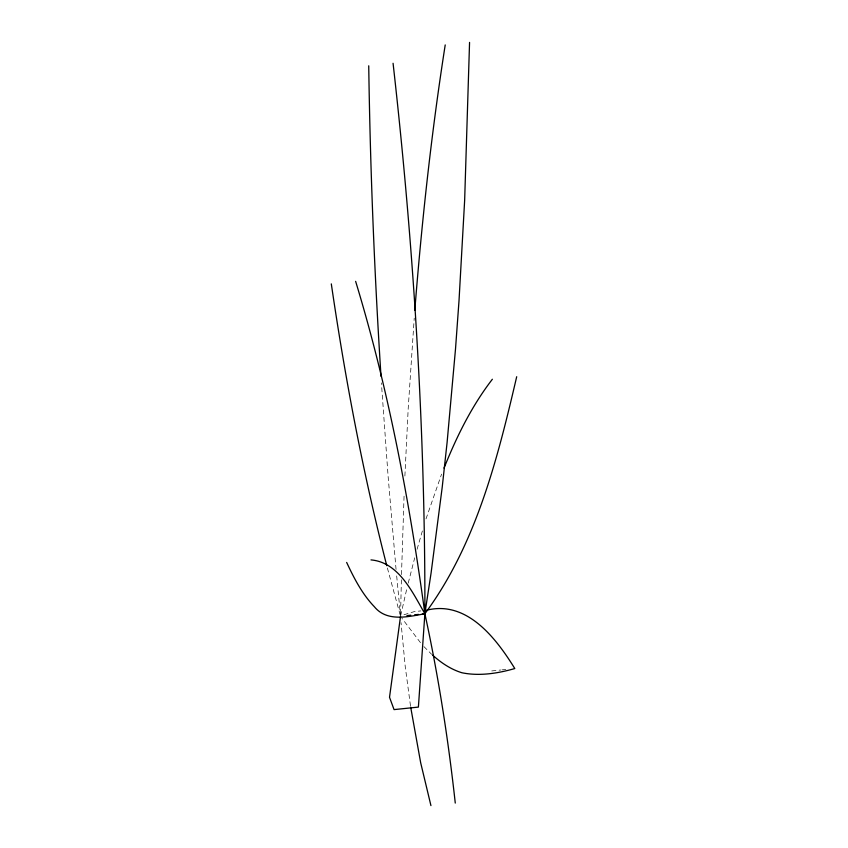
<?xml version="1.0" encoding="UTF-8"?>
<svg xmlns="http://www.w3.org/2000/svg" width="848" height="848" viewBox="0 0 848 848"><rect width="100%" height="100%" fill="white"/><g stroke="black" fill="none" stroke-linecap="round" stroke-linejoin="round"><path stroke-width="0.64" stroke-dasharray="4.24 3.18" d="M401.38 579.799L400.542 616.263L406.637 589.477M401.496 574.584L404.114 494.511M404.888 476.004L408.217 408.248L414.227 318.148M408.238 583.085L414.714 557.814M417.068 549.292L423.057 528.611M426.003 518.891L441.585 474.117M403.977 614.736L414.449 611.578L420.852 610.91M491.745 670.938L500.712 670.005M501.995 669.878L505.843 669.475M423.936 646.621L431.664 654.327M420.481 642.657L401.963 618.319M400.203 615.044L387.08 566.909M410.496 705.907L405.217 666.454L401.04 622.686M396.684 575.94L400.415 614.959M396.058 569.432L388.077 475.94L381.409 382.914"/><path stroke-width="1.27" d="M469.559 42.4L464.651 200.319L459.022 300.584L455.503 349.058L447.097 442.455L442.211 487.282L431.091 572.962L424.88 613.74L418.393 707.094L394.055 709.606L389.518 697.279L400.542 616.263M414.799 310.283C421.816 221.508 431.431 132.913 445.221 44.923M516.697 376.713C497.458 459.097 476.014 544.628 424.88 613.74C408.068 616.772 386.836 622.167 374.286 606.649C362.138 593.992 354.019 578.177 346.652 562.425M444.034 468.117C456.553 436.752 471.668 406.075 492.37 379.236M425.982 610.38C466.718 599.6 496.122 638.321 514.8 668.542C497.903 673.418 479.311 676.354 461.895 672.75C450.85 669.39 441.13 662.807 432.618 655.133M406.945 615.595L410.782 615.203M414.63 614.8L418.467 614.408M422.315 614.005L424.88 613.74C438.458 676.238 448.274 739.52 455.27 803.077M370.989 559.903C398.846 562.309 412.51 592.445 424.88 613.74C425.293 429.83 413.686 245.994 393.069 63.282M355.63 281.356C388.628 389.794 409.584 501.539 424.88 613.74M430.932 805.6L420.703 762.893L410.686 707.158M386.773 565.69C362.944 472.898 345.2 378.632 331.303 283.879M381.006 376.311C374.413 272.929 370.226 169.388 368.732 65.805"/></g></svg>
